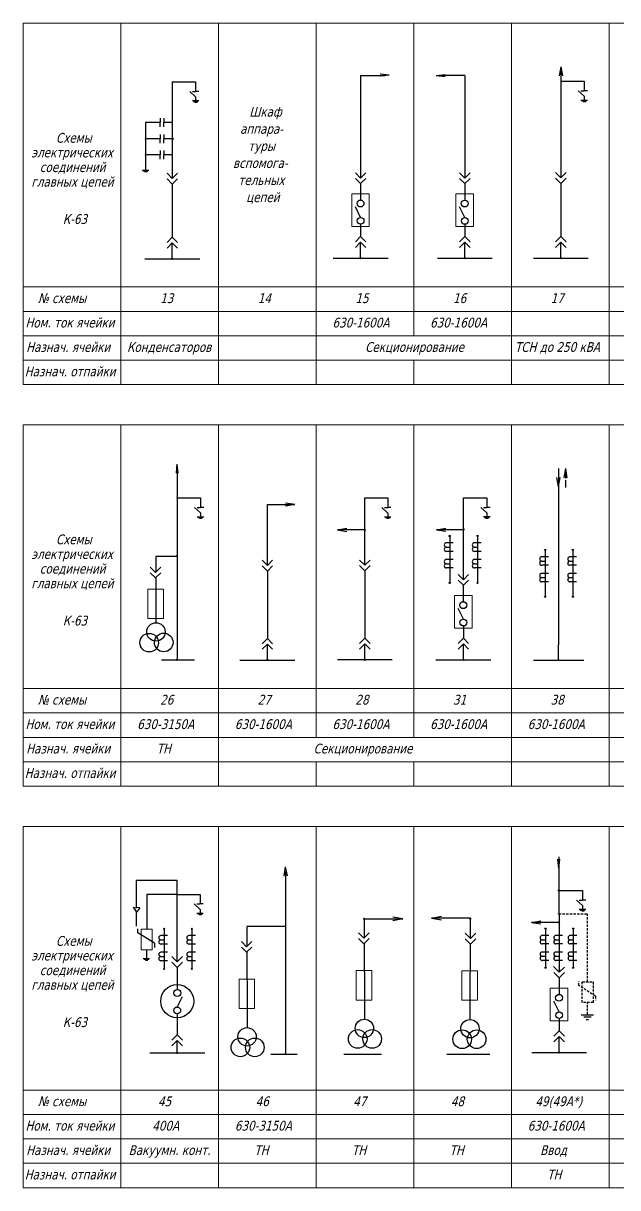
# Model space of a CAD drawing. Header units: millimetres. Extents: x -921 to 41389, y -8091 to 10490.
# Drawn here: x 40772.9 to 40894.7, y 10062.3 to 10300.8 of the extents above; entities that cross this region are included whole.
import ezdxf

# ---------------------------------------------------------------- set-up
doc = ezdxf.new("R2010")
doc.units = ezdxf.units.MM
for name, pattern in [('HIDDENX2', [0.75, 0.5, -0.25]), ('K5LT_BASIC', [0]), ('K5LT_THIN', [0])]:
    doc.linetypes.add(name, pattern=pattern)
doc.layers.add('LAYER0VIEW0', color=7, linetype='Continuous')
doc.styles.get("Standard").update_dxf_attribs({"font": 'TAHOMA.TTF', "oblique": 15})

msp = doc.modelspace()

# ---------------------------------------------------------------- linework, layer by layer
at = {"color": 7, "lineweight": 18}
for p, q in [((40772.888, 10300.781), (40772.888, 10226.781)), ((40772.888, 10300.781), (40792.888, 10300.781)), ((40772.888, 10300.781), (40792.888, 10300.781)), ((40772.888, 10246.781), (40772.888, 10300.781)), ((40792.888, 10300.781), (40792.888, 10246.781)), ((40792.888, 10300.781), (40792.888, 10226.781)), ((40792.888, 10300.781), (40812.888, 10300.781)), ((40792.888, 10300.781), (40812.888, 10300.781)), ((40792.888, 10246.781), (40792.888, 10300.781)), ((40812.888, 10300.781), (40812.888, 10246.781)), ((40812.888, 10300.781), (40812.888, 10226.781)), ((40812.888, 10300.781), (40832.888, 10300.781)), ((40812.888, 10300.781), (40832.888, 10300.781)), ((40812.888, 10246.781), (40812.888, 10300.781)), ((40832.888, 10300.781), (40832.888, 10246.781)), ((40832.888, 10300.781), (40832.888, 10226.781)), ((40832.888, 10300.781), (40852.888, 10300.781)), ((40832.888, 10300.781), (40852.888, 10300.781)), ((40832.888, 10246.781), (40832.888, 10300.781)), ((40852.888, 10300.781), (40852.888, 10246.781)), ((40852.888, 10300.781), (40852.888, 10236.781)), ((40852.888, 10300.781), (40872.888, 10300.781)), ((40852.888, 10300.781), (40872.888, 10300.781)), ((40852.888, 10246.781), (40852.888, 10300.781)), ((40872.888, 10300.781), (40872.888, 10246.781)), ((40872.888, 10300.781), (40872.888, 10226.781)), ((40872.888, 10300.781), (40892.888, 10300.781)), ((40872.888, 10300.781), (40892.888, 10300.781)), ((40872.888, 10246.781), (40872.888, 10300.781)), ((40892.888, 10300.781), (40892.888, 10246.781)), ((40892.888, 10300.781), (40892.888, 10226.781)), ((40892.888, 10300.781), (40912.888, 10300.781)), ((40892.888, 10300.781), (40912.888, 10300.781)), ((40892.888, 10246.781), (40892.888, 10300.781)), ((40772.888, 10246.781), (40792.888, 10246.781)), ((40792.888, 10246.781), (40772.888, 10246.781)), ((40772.888, 10246.781), (40772.888, 10237.801)), ((40772.888, 10246.781), (41012.888, 10246.781)), ((40792.888, 10237.801), (40792.888, 10246.781)), ((40792.888, 10246.781), (40812.888, 10246.781)), ((40812.888, 10246.781), (40792.888, 10246.781)), ((40792.888, 10246.781), (40792.888, 10237.801)), ((40812.888, 10237.801), (40812.888, 10246.781)), ((40812.888, 10246.781), (40832.888, 10246.781)), ((40832.888, 10246.781), (40812.888, 10246.781)), ((40812.888, 10246.781), (40812.888, 10237.801)), ((40832.888, 10237.801), (40832.888, 10246.781)), ((40832.888, 10246.781), (40852.888, 10246.781)), ((40852.888, 10246.781), (40832.888, 10246.781)), ((40832.888, 10246.781), (40832.888, 10237.801)), ((40852.888, 10237.801), (40852.888, 10246.781)), ((40852.888, 10246.781), (40872.888, 10246.781)), ((40872.888, 10246.781), (40852.888, 10246.781)), ((40852.888, 10246.781), (40852.888, 10237.801)), ((40872.888, 10237.801), (40872.888, 10246.781)), ((40872.888, 10246.781), (40892.888, 10246.781)), ((40892.888, 10246.781), (40872.888, 10246.781)), ((40872.888, 10246.781), (40872.888, 10237.801)), ((40892.888, 10237.801), (40892.888, 10246.781)), ((40892.888, 10246.781), (40912.888, 10246.781)), ((40912.888, 10246.781), (40892.888, 10246.781)), ((40892.888, 10246.781), (40892.888, 10237.801)), ((40772.888, 10241.781), (40792.888, 10241.781)), ((40792.888, 10241.781), (40772.888, 10241.781)), ((40772.888, 10241.781), (41012.888, 10241.781)), ((40772.888, 10236.781), (40792.888, 10236.781)), ((40792.888, 10236.781), (40772.888, 10236.781)), ((40772.888, 10236.781), (41012.888, 10236.781)), ((40772.888, 10231.781), (40792.888, 10231.781)), ((40792.888, 10231.781), (40772.888, 10231.781)), ((40772.888, 10231.781), (41012.888, 10231.781)), ((40852.888, 10231.781), (40852.888, 10226.781)), ((40772.888, 10226.781), (40792.888, 10226.781)), ((40792.888, 10226.781), (40772.888, 10226.781)), ((40772.888, 10226.781), (41012.888, 10226.781)), ((40772.888, 10218.542), (40772.888, 10144.542)), ((40772.888, 10218.542), (40792.888, 10218.542)), ((40772.888, 10218.542), (40792.888, 10218.542)), ((40772.888, 10164.542), (40772.888, 10218.542)), ((40792.888, 10144.542), (40792.888, 10218.542)), ((40792.888, 10218.542), (40812.888, 10218.542)), ((40792.888, 10218.542), (40812.888, 10218.542)), ((40812.888, 10218.542), (40832.888, 10218.542)), ((40812.888, 10218.542), (40832.888, 10218.542)), ((40812.888, 10218.542), (40812.888, 10164.542)), ((40812.888, 10218.542), (40812.888, 10144.542)), ((40812.888, 10218.542), (40832.888, 10218.542)), ((40812.888, 10218.542), (40832.888, 10218.542)), ((40812.888, 10164.542), (40812.888, 10218.542)), ((40832.888, 10218.542), (40852.888, 10218.542)), ((40832.888, 10218.542), (40852.888, 10218.542)), ((40832.888, 10218.542), (40832.888, 10164.542)), ((40832.888, 10218.542), (40832.888, 10154.542)), ((40832.888, 10218.542), (40852.888, 10218.542)), ((40832.888, 10218.542), (40852.888, 10218.542)), ((40832.888, 10164.542), (40832.888, 10218.542)), ((40852.888, 10218.542), (40872.888, 10218.542)), ((40852.888, 10218.542), (40872.888, 10218.542)), ((40852.888, 10218.542), (40852.888, 10164.542)), ((40852.888, 10218.542), (40852.888, 10154.542)), ((40852.888, 10218.542), (40872.888, 10218.542)), ((40852.888, 10218.542), (40872.888, 10218.542)), ((40852.888, 10164.542), (40852.888, 10218.542)), ((40872.888, 10218.542), (40872.888, 10164.542)), ((40872.888, 10218.542), (40872.888, 10144.542)), ((40872.888, 10218.542), (40892.888, 10218.542)), ((40872.888, 10218.542), (40892.888, 10218.542)), ((40872.888, 10164.542), (40872.888, 10218.542)), ((40892.888, 10218.542), (40892.888, 10164.542)), ((40892.888, 10218.542), (40892.888, 10144.542)), ((40892.888, 10218.542), (40912.888, 10218.542)), ((40892.888, 10218.542), (40912.888, 10218.542)), ((40892.888, 10164.542), (40892.888, 10218.542)), ((40772.888, 10164.542), (40792.888, 10164.542)), ((40792.888, 10164.542), (40772.888, 10164.542)), ((40772.888, 10164.542), (40772.888, 10155.563)), ((40772.888, 10164.542), (41012.888, 10164.542)), ((40772.888, 10159.542), (40792.888, 10159.542)), ((40792.888, 10159.542), (40772.888, 10159.542)), ((40772.888, 10159.542), (41012.888, 10159.542)), ((40772.888, 10154.542), (40792.888, 10154.542)), ((40792.888, 10154.542), (40772.888, 10154.542)), ((40772.888, 10154.542), (41012.888, 10154.542)), ((40772.888, 10149.542), (40792.888, 10149.542)), ((40792.888, 10149.542), (40772.888, 10149.542)), ((40772.888, 10149.542), (41012.888, 10149.542)), ((40832.888, 10149.542), (40832.888, 10144.542)), ((40852.888, 10149.542), (40852.888, 10144.542)), ((40772.888, 10144.542), (40792.888, 10144.542)), ((40792.888, 10144.542), (40772.888, 10144.542)), ((40772.888, 10144.542), (41012.888, 10144.542)), ((40772.888, 10136.304), (40772.888, 10062.304)), ((40772.888, 10136.304), (40792.888, 10136.304)), ((40772.888, 10136.304), (40792.888, 10136.304)), ((40772.888, 10082.304), (40772.888, 10136.304)), ((40772.888, 10136.304), (41012.888, 10136.304)), ((40792.888, 10062.304), (40792.888, 10136.304)), ((40792.888, 10136.304), (40812.888, 10136.304)), ((40792.888, 10136.304), (40812.888, 10136.304)), ((40812.888, 10136.304), (40832.888, 10136.304)), ((40812.888, 10136.304), (40832.888, 10136.304)), ((40812.888, 10136.304), (40812.888, 10062.304)), ((40832.888, 10136.304), (40852.888, 10136.304)), ((40832.888, 10136.304), (40852.888, 10136.304)), ((40832.888, 10136.304), (40832.888, 10062.304)), ((40852.888, 10136.304), (40872.888, 10136.304)), ((40852.888, 10136.304), (40872.888, 10136.304)), ((40852.888, 10136.304), (40852.888, 10062.304)), ((40872.888, 10136.304), (40892.888, 10136.304)), ((40872.888, 10136.304), (40892.888, 10136.304)), ((40872.888, 10136.304), (40872.888, 10062.304)), ((40892.888, 10136.304), (40892.888, 10062.304)), ((40772.888, 10082.304), (40792.888, 10082.304)), ((40792.888, 10082.304), (40772.888, 10082.304)), ((40772.888, 10082.304), (40772.888, 10073.324)), ((40772.888, 10082.304), (41012.888, 10082.304)), ((40772.888, 10077.304), (40792.888, 10077.304)), ((40792.888, 10077.304), (40772.888, 10077.304)), ((40772.888, 10077.304), (41012.888, 10077.304)), ((40772.888, 10072.304), (40792.888, 10072.304)), ((40792.888, 10072.304), (40772.888, 10072.304)), ((40772.888, 10072.304), (41012.888, 10072.304)), ((40772.888, 10067.304), (40792.888, 10067.304)), ((40792.888, 10067.304), (40772.888, 10067.304)), ((40772.888, 10067.304), (41012.888, 10067.304)), ((40772.888, 10062.304), (40792.888, 10062.304)), ((40792.888, 10062.304), (40772.888, 10062.304)), ((40772.888, 10062.304), (41012.888, 10062.304))]:
    msp.add_line(p, q, dxfattribs=at)
at = {"layer": 'LAYER0VIEW0', "color": 7, "linetype": 'K5LT_BASIC'}
for p, q in [((40847.823, 10290.125), (40846.006, 10290.332)), ((40857.481, 10290.091), (40859.298, 10290.298)), ((40883.018, 10291.876), (40882.698, 10290.01)), ((40883.018, 10291.876), (40883, 10269.129)), ((40883.018, 10291.876), (40883.336, 10290.01)), ((40803.403, 10288.784), (40803.403, 10269)), ((40803.403, 10288.784), (40808.196, 10288.784)), ((40808.196, 10288.784), (40808.196, 10286.837)), ((40841.982, 10290.114), (40846.974, 10290.114)), ((40841.982, 10290.114), (40841.982, 10269.112)), ((40847.823, 10290.125), (40846.004, 10289.939)), ((40857.481, 10290.091), (40859.3, 10289.905)), ((40863.322, 10290.08), (40858.33, 10290.08)), ((40863.322, 10290.08), (40863.322, 10269.105)), ((40883, 10288.913), (40887.793, 10288.913)), ((40887.793, 10288.913), (40887.793, 10286.965)), ((40808.196, 10285.697), (40806.986, 10286.837)), ((40807.531, 10286.837), (40808.196, 10286.837)), ((40808.861, 10286.837), (40808.196, 10286.837)), ((40808.196, 10285.697), (40808.196, 10284.937)), ((40887.793, 10285.825), (40886.583, 10286.965)), ((40887.128, 10286.965), (40887.793, 10286.965)), ((40888.458, 10286.965), (40887.793, 10286.965)), ((40887.793, 10285.825), (40887.793, 10285.065)), ((40807.531, 10284.937), (40808.861, 10284.937)), ((40807.741, 10284.787), (40808.676, 10284.787)), ((40808.023, 10284.627), (40808.51, 10284.627)), ((40887.128, 10285.065), (40888.458, 10285.065)), ((40887.338, 10284.916), (40888.273, 10284.916)), ((40887.62, 10284.756), (40888.106, 10284.756)), ((40800.941, 10281.361), (40800.941, 10280.471)), ((40801.676, 10281.361), (40801.676, 10280.471)), ((40800.941, 10280.471), (40797.921, 10280.471)), ((40797.921, 10280.471), (40797.921, 10270.703)), ((40800.941, 10279.58), (40800.941, 10280.471)), ((40803.403, 10280.471), (40801.676, 10280.471)), ((40801.676, 10279.58), (40801.676, 10280.471)), ((40800.941, 10277.107), (40797.921, 10277.107)), ((40800.941, 10277.998), (40800.941, 10277.107)), ((40800.941, 10276.217), (40800.941, 10277.107)), ((40801.676, 10277.998), (40801.676, 10277.107)), ((40803.403, 10277.107), (40801.676, 10277.107)), ((40801.676, 10276.217), (40801.676, 10277.107)), ((40800.941, 10273.85), (40797.921, 10273.85)), ((40800.941, 10274.74), (40800.941, 10273.85)), ((40800.941, 10272.959), (40800.941, 10273.85)), ((40801.676, 10274.74), (40801.676, 10273.85)), ((40803.403, 10273.85), (40801.676, 10273.85)), ((40801.676, 10272.959), (40801.676, 10273.85)), ((40797.256, 10270.703), (40798.586, 10270.703)), ((40797.467, 10270.553), (40798.402, 10270.553)), ((40797.748, 10270.393), (40798.235, 10270.393)), ((40803.421, 10268.982), (40802.344, 10270.06)), ((40803.421, 10267.832), (40802.344, 10268.91)), ((40803.421, 10268.982), (40804.499, 10270.06)), ((40803.421, 10267.832), (40804.499, 10268.91)), ((40842, 10269.094), (40840.922, 10270.172)), ((40842, 10267.944), (40840.922, 10269.022)), ((40842, 10269.094), (40843.077, 10270.172)), ((40842, 10267.944), (40843.077, 10269.022)), ((40863.34, 10269.087), (40862.262, 10270.165)), ((40863.34, 10267.938), (40862.262, 10269.016)), ((40863.34, 10269.087), (40864.418, 10270.165)), ((40863.34, 10267.938), (40864.418, 10269.016)), ((40883.018, 10269.111), (40881.94, 10270.188)), ((40883.018, 10267.961), (40881.94, 10269.039)), ((40883.018, 10269.111), (40884.096, 10270.188)), ((40883.018, 10267.961), (40884.096, 10269.039)), ((40803.403, 10267.85), (40803.421, 10259.509)), ((40841.982, 10267.962), (40841.982, 10264.582)), ((40863.322, 10267.956), (40863.322, 10264.576)), ((40883, 10267.979), (40883.018, 10259.638)), ((40842, 10261.001), (40840.922, 10263.167)), ((40863.34, 10260.994), (40862.262, 10263.16)), ((40803.421, 10259.509), (40803.421, 10256.98)), ((40842, 10259.621), (40842, 10257.092)), ((40863.34, 10259.615), (40863.34, 10257.086)), ((40883.018, 10259.638), (40883.018, 10257.109)), ((40803.421, 10256.98), (40802.344, 10255.903)), ((40803.421, 10256.98), (40804.499, 10255.903)), ((40842, 10257.092), (40840.922, 10256.014)), ((40842, 10257.092), (40843.077, 10256.014)), ((40863.34, 10257.086), (40862.262, 10256.008)), ((40863.34, 10257.086), (40864.418, 10256.008)), ((40883.018, 10257.109), (40881.94, 10256.031)), ((40883.018, 10257.109), (40884.096, 10256.031)), ((40803.421, 10255.831), (40802.344, 10254.753)), ((40803.421, 10252.554), (40803.421, 10255.831)), ((40803.421, 10255.831), (40804.499, 10254.753)), ((40842, 10255.943), (40840.922, 10254.865)), ((40842, 10252.666), (40842, 10255.943)), ((40842, 10255.943), (40843.077, 10254.865)), ((40863.34, 10255.936), (40862.262, 10254.858)), ((40863.34, 10252.66), (40863.34, 10255.936)), ((40863.34, 10255.936), (40864.418, 10254.858)), ((40883.018, 10255.959), (40881.94, 10254.882)), ((40883.018, 10252.683), (40883.018, 10255.959)), ((40883.018, 10255.959), (40884.096, 10254.882)), ((40797.803, 10252.554), (40809.04, 10252.554)), ((40836.381, 10252.666), (40847.618, 10252.666)), ((40857.721, 10252.66), (40868.958, 10252.66)), ((40877.4, 10252.683), (40888.637, 10252.683)), ((40804.379, 10210.488), (40804.183, 10208.67)), ((40804.379, 10210.488), (40804.388, 10206.952)), ((40804.379, 10210.488), (40804.575, 10208.67)), ((40882.53, 10209.63), (40882.548, 10173.476)), ((40883.954, 10209.57), (40883.633, 10207.704)), ((40883.954, 10209.57), (40884.271, 10207.704)), ((40883.954, 10209.57), (40883.954, 10207.584)), ((40804.388, 10207.05), (40804.388, 10170.403)), ((40882.53, 10205.898), (40882.209, 10207.763)), ((40882.53, 10205.898), (40882.848, 10207.764)), ((40883.954, 10207.23), (40883.954, 10205.695)), ((40804.388, 10203.576), (40809.181, 10203.576)), ((40809.181, 10203.576), (40809.181, 10201.628)), ((40822.902, 10189.753), (40822.902, 10202.211)), ((40822.902, 10202.211), (40828.52, 10202.211)), ((40828.52, 10202.211), (40826.615, 10202.532)), ((40828.52, 10202.211), (40826.615, 10201.89)), ((40842.875, 10189.774), (40842.875, 10203.569)), ((40842.875, 10203.569), (40847.549, 10203.569)), ((40847.549, 10203.569), (40847.549, 10201.622)), ((40863.029, 10203.586), (40863.029, 10186.848)), ((40863.047, 10203.586), (40867.839, 10203.586)), ((40867.839, 10203.586), (40867.839, 10201.638)), ((40809.181, 10200.488), (40807.971, 10201.628)), ((40808.516, 10201.628), (40809.181, 10201.628)), ((40808.516, 10199.728), (40809.846, 10199.728)), ((40809.846, 10201.628), (40809.181, 10201.628)), ((40809.181, 10200.488), (40809.181, 10199.728)), ((40847.549, 10200.482), (40846.34, 10201.622)), ((40846.884, 10201.622), (40847.549, 10201.622)), ((40846.884, 10199.722), (40848.214, 10199.722)), ((40848.214, 10201.622), (40847.549, 10201.622)), ((40847.549, 10200.482), (40847.549, 10199.722)), ((40867.839, 10200.498), (40866.63, 10201.638)), ((40867.174, 10201.638), (40867.839, 10201.638)), ((40867.174, 10199.738), (40868.504, 10199.738)), ((40868.504, 10201.638), (40867.839, 10201.638)), ((40867.839, 10200.498), (40867.839, 10199.738)), ((40808.726, 10199.579), (40809.661, 10199.579)), ((40809.008, 10199.418), (40809.495, 10199.418)), ((40837.257, 10197.041), (40839.161, 10197.362)), ((40847.094, 10199.572), (40848.029, 10199.572)), ((40847.376, 10199.412), (40847.863, 10199.412)), ((40857.547, 10197.057), (40859.452, 10197.378)), ((40867.385, 10199.588), (40868.32, 10199.588)), ((40867.666, 10199.428), (40868.153, 10199.428)), ((40842.875, 10197.041), (40837.257, 10197.041)), ((40837.257, 10197.041), (40839.161, 10196.72)), ((40863.029, 10197.057), (40857.547, 10197.057)), ((40857.547, 10197.057), (40859.452, 10196.736)), ((40860.254, 10195.776), (40860.254, 10186.198)), ((40865.93, 10195.776), (40865.93, 10186.198)), ((40860.934, 10194.389), (40859.574, 10194.389)), ((40859.574, 10193.51), (40860.189, 10193.51)), ((40860.934, 10192.631), (40859.574, 10192.631)), ((40866.675, 10194.389), (40865.315, 10194.389)), ((40865.315, 10193.51), (40865.93, 10193.51)), ((40866.675, 10192.631), (40865.315, 10192.631)), ((40879.802, 10192.915), (40879.802, 10183.336)), ((40885.479, 10192.915), (40885.479, 10183.336)), ((40800.014, 10191.628), (40804.27, 10191.628)), ((40800.014, 10191.509), (40800.014, 10188.371)), ((40822.902, 10189.753), (40821.824, 10190.831)), ((40822.902, 10189.753), (40823.979, 10190.831)), ((40842.875, 10189.774), (40841.797, 10190.852)), ((40842.875, 10189.774), (40843.953, 10190.852)), ((40860.934, 10190.987), (40859.574, 10190.987)), ((40866.675, 10190.987), (40865.315, 10190.987)), ((40880.483, 10191.527), (40879.122, 10191.527)), ((40879.122, 10190.648), (40879.738, 10190.648)), ((40886.224, 10191.527), (40884.864, 10191.527)), ((40884.864, 10190.648), (40885.479, 10190.648)), ((40799.972, 10188.329), (40798.895, 10189.407)), ((40799.972, 10187.179), (40798.895, 10188.257)), ((40799.972, 10188.329), (40801.05, 10189.407)), ((40799.972, 10187.179), (40801.05, 10188.257)), ((40822.902, 10188.604), (40821.824, 10189.682)), ((40822.902, 10188.604), (40823.979, 10189.682)), ((40822.902, 10188.604), (40822.902, 10174.802)), ((40842.875, 10188.625), (40841.797, 10189.703)), ((40842.875, 10188.625), (40843.953, 10189.703)), ((40842.875, 10188.625), (40842.875, 10174.823)), ((40859.574, 10190.108), (40860.189, 10190.108)), ((40860.934, 10189.229), (40859.574, 10189.229)), ((40863.047, 10186.83), (40861.969, 10187.907)), ((40863.047, 10186.83), (40864.125, 10187.907)), ((40865.315, 10190.108), (40865.93, 10190.108)), ((40866.675, 10189.229), (40865.315, 10189.229)), ((40880.483, 10189.769), (40879.122, 10189.769)), ((40880.483, 10188.125), (40879.122, 10188.125)), ((40886.224, 10189.769), (40884.864, 10189.769)), ((40886.224, 10188.125), (40884.864, 10188.125)), ((40800.014, 10187.221), (40800.066, 10178.757)), ((40863.047, 10185.68), (40861.969, 10186.758)), ((40863.029, 10185.698), (40863.029, 10182.318)), ((40863.047, 10185.68), (40864.125, 10186.758)), ((40879.122, 10187.246), (40879.738, 10187.246)), ((40880.483, 10186.367), (40879.122, 10186.367)), ((40884.864, 10187.246), (40885.479, 10187.246)), ((40886.224, 10186.367), (40884.864, 10186.367)), ((40863.047, 10178.736), (40861.969, 10180.903)), ((40800.066, 10178.757), (40800.066, 10178.015)), ((40863.047, 10177.357), (40863.047, 10174.828)), ((40822.902, 10174.802), (40821.824, 10173.724)), ((40822.902, 10173.652), (40821.824, 10172.574)), ((40822.902, 10174.802), (40823.979, 10173.724)), ((40822.902, 10170.376), (40822.902, 10173.652)), ((40822.902, 10173.652), (40823.979, 10172.574)), ((40842.875, 10174.823), (40841.797, 10173.745)), ((40842.875, 10173.673), (40841.797, 10172.596)), ((40842.875, 10174.823), (40843.953, 10173.745)), ((40842.875, 10170.397), (40842.875, 10173.673)), ((40842.875, 10173.673), (40843.953, 10172.596)), ((40863.047, 10174.828), (40861.969, 10173.75)), ((40863.047, 10173.678), (40861.969, 10172.601)), ((40863.047, 10174.828), (40864.125, 10173.75)), ((40863.047, 10170.402), (40863.047, 10173.678)), ((40863.047, 10173.678), (40864.125, 10172.601)), ((40882.548, 10170.346), (40882.548, 10173.476)), ((40801.194, 10170.404), (40807.971, 10170.404)), ((40817.283, 10170.376), (40828.52, 10170.376)), ((40848.494, 10170.397), (40837.257, 10170.397)), ((40857.428, 10170.402), (40868.666, 10170.402)), ((40877.384, 10170.346), (40887.712, 10170.346)), ((40882.596, 10127.778), (40882.399, 10129.595)), ((40882.596, 10127.778), (40882.792, 10129.595)), ((40882.616, 10130.037), (40882.671, 10106.418)), ((40826.508, 10128.002), (40826.297, 10126.121)), ((40826.508, 10128.002), (40826.934, 10126.158)), ((40826.626, 10126.988), (40826.626, 10089.69)), ((40796.031, 10125.202), (40796.031, 10119.692)), ((40804.431, 10125.202), (40796.031, 10125.202)), ((40804.431, 10108.557), (40804.431, 10125.202)), ((40804.431, 10122.382), (40798.168, 10122.382)), ((40798.168, 10122.382), (40798.168, 10115.268)), ((40798.168, 10122.382), (40798.168, 10115.268)), ((40804.431, 10122.382), (40809.105, 10122.382)), ((40809.105, 10122.382), (40809.105, 10120.434)), ((40882.671, 10123.174), (40887.464, 10123.174)), ((40887.464, 10120.086), (40886.255, 10121.226)), ((40886.799, 10121.226), (40887.464, 10121.226)), ((40887.464, 10123.174), (40887.464, 10121.226)), ((40888.129, 10121.226), (40887.464, 10121.226)), ((40795.408, 10119.749), (40796.116, 10118.754)), ((40795.408, 10119.749), (40796.116, 10118.754)), ((40795.474, 10119.65), (40796.182, 10119.692)), ((40795.474, 10119.65), (40796.182, 10119.692)), ((40796.739, 10119.65), (40796.031, 10119.692)), ((40796.739, 10119.65), (40796.031, 10118.655)), ((40796.031, 10118.655), (40796.031, 10115.893)), ((40809.105, 10119.294), (40807.895, 10120.434)), ((40808.44, 10120.434), (40809.105, 10120.434)), ((40809.77, 10120.434), (40809.105, 10120.434)), ((40809.105, 10119.294), (40809.105, 10118.534)), ((40886.799, 10119.326), (40888.129, 10119.326)), ((40887.009, 10119.176), (40887.944, 10119.176)), ((40887.291, 10119.016), (40887.778, 10119.016)), ((40887.464, 10120.086), (40887.464, 10119.326)), ((40808.44, 10118.534), (40809.77, 10118.534)), ((40808.65, 10118.385), (40809.585, 10118.385)), ((40808.932, 10118.225), (40809.418, 10118.225)), ((40842.71, 10117.355), (40842.71, 10113.437)), ((40842.71, 10117.355), (40850.653, 10117.355)), ((40850.653, 10117.355), (40848.593, 10117.732)), ((40850.653, 10117.355), (40848.593, 10116.978)), ((40856.509, 10117.535), (40858.57, 10117.912)), ((40864.452, 10117.535), (40856.509, 10117.535)), ((40856.509, 10117.535), (40858.57, 10117.158)), ((40864.452, 10117.417), (40864.452, 10113.38)), ((40876.998, 10116.645), (40878.903, 10116.966)), ((40882.616, 10116.645), (40876.998, 10116.645)), ((40876.998, 10116.645), (40878.903, 10116.324)), ((40799.74, 10112.369), (40796.356, 10114.529)), ((40796.372, 10114.515), (40796.372, 10115.324)), ((40802.436, 10113.944), (40801.076, 10113.944)), ((40801.756, 10115.332), (40801.756, 10107.135)), ((40808.177, 10113.944), (40806.817, 10113.944)), ((40807.432, 10115.332), (40807.432, 10107.135)), ((40818.683, 10115.865), (40826.626, 10115.865)), ((40818.683, 10115.747), (40818.683, 10111.71)), ((40842.668, 10113.395), (40841.591, 10114.473)), ((40842.668, 10113.395), (40843.746, 10114.473)), ((40864.494, 10113.338), (40863.417, 10114.416)), ((40864.494, 10113.338), (40865.572, 10114.416)), ((40880.558, 10113.977), (40879.198, 10113.977)), ((40879.878, 10115.364), (40879.878, 10107.354)), ((40883.361, 10113.977), (40882.001, 10113.977)), ((40886.3, 10113.977), (40884.939, 10113.977)), ((40885.555, 10115.364), (40885.555, 10107.354)), ((40799.74, 10112.369), (40799.74, 10111.531)), ((40801.076, 10113.065), (40801.691, 10113.065)), ((40802.436, 10112.186), (40801.076, 10112.186)), ((40806.817, 10113.065), (40807.432, 10113.065)), ((40808.177, 10112.186), (40806.817, 10112.186)), ((40818.642, 10111.669), (40817.564, 10112.746)), ((40818.642, 10110.519), (40817.564, 10111.597)), ((40818.642, 10111.669), (40819.719, 10112.746)), ((40818.642, 10110.519), (40819.719, 10111.597)), ((40842.668, 10112.246), (40841.591, 10113.323)), ((40842.668, 10112.246), (40843.746, 10113.323)), ((40842.71, 10112.288), (40842.762, 10100.643)), ((40864.494, 10112.189), (40863.417, 10113.266)), ((40864.452, 10112.231), (40864.401, 10100.585)), ((40864.494, 10112.189), (40865.572, 10113.266)), ((40879.198, 10113.098), (40879.814, 10113.098)), ((40880.558, 10112.219), (40879.198, 10112.219)), ((40882.001, 10113.098), (40882.616, 10113.098)), ((40883.361, 10112.219), (40882.001, 10112.219)), ((40884.939, 10113.098), (40885.555, 10113.098)), ((40886.3, 10112.219), (40884.939, 10112.219)), ((40797.436, 10109.234), (40798.766, 10109.234)), ((40797.646, 10109.085), (40798.581, 10109.085)), ((40798.106, 10111.054), (40798.101, 10109.234)), ((40802.436, 10110.542), (40801.076, 10110.542)), ((40801.076, 10109.663), (40801.691, 10109.663)), ((40804.431, 10108.557), (40803.353, 10109.635)), ((40804.431, 10108.557), (40805.509, 10109.635)), ((40808.177, 10110.542), (40806.817, 10110.542)), ((40806.817, 10109.663), (40807.432, 10109.663)), ((40818.683, 10110.561), (40818.735, 10098.916)), ((40880.558, 10110.575), (40879.198, 10110.575)), ((40879.198, 10109.696), (40879.814, 10109.696)), ((40883.361, 10110.575), (40882.001, 10110.575)), ((40882.001, 10109.696), (40882.616, 10109.696)), ((40886.3, 10110.575), (40884.939, 10110.575)), ((40884.939, 10109.696), (40885.555, 10109.696)), ((40797.928, 10108.924), (40798.414, 10108.924)), ((40802.436, 10108.784), (40801.076, 10108.784)), ((40804.431, 10107.407), (40803.353, 10108.485)), ((40804.431, 10107.407), (40805.509, 10108.485)), ((40804.431, 10107.407), (40804.431, 10102.887)), ((40808.177, 10108.784), (40806.817, 10108.784)), ((40880.558, 10108.817), (40879.198, 10108.817)), ((40882.671, 10106.418), (40881.508, 10107.594)), ((40883.361, 10108.817), (40882.001, 10108.817)), ((40882.671, 10106.418), (40883.749, 10107.495)), ((40886.3, 10108.817), (40884.939, 10108.817)), ((40882.671, 10105.268), (40881.594, 10106.346)), ((40882.653, 10105.286), (40882.653, 10101.906)), ((40882.671, 10105.268), (40883.749, 10106.346)), ((40804.431, 10099.305), (40805.509, 10101.471)), ((40842.762, 10100.643), (40842.762, 10096.811)), ((40864.401, 10100.585), (40864.401, 10096.754)), ((40882.671, 10098.324), (40881.594, 10100.491)), ((40804.431, 10097.926), (40804.431, 10093.605)), ((40818.735, 10098.916), (40818.735, 10095.084)), ((40887.214, 10097.741), (40889.714, 10097.741)), ((40889.214, 10097.241), (40887.714, 10097.241)), ((40882.671, 10096.945), (40882.671, 10094.416)), ((40888.214, 10096.741), (40888.714, 10096.741)), ((40804.431, 10093.605), (40803.353, 10092.527)), ((40804.431, 10092.456), (40803.353, 10091.378)), ((40804.431, 10093.605), (40805.509, 10092.527)), ((40804.431, 10092.456), (40805.509, 10091.378)), ((40804.431, 10089.894), (40804.431, 10092.456)), ((40882.671, 10094.416), (40881.594, 10093.338)), ((40882.671, 10093.266), (40881.594, 10092.189)), ((40882.671, 10094.416), (40883.749, 10093.338)), ((40882.671, 10089.99), (40882.671, 10093.266)), ((40882.671, 10093.266), (40883.749, 10092.189)), ((40877.053, 10089.99), (40888.29, 10089.99)), ((40798.812, 10089.894), (40810.049, 10089.894)), ((40823.603, 10089.686), (40828.995, 10089.686)), ((40838.546, 10089.686), (40846.285, 10089.686)), ((40859.687, 10089.686), (40868.453, 10089.686))]:
    msp.add_line(p, q, dxfattribs=at)
at = {"layer": 'LAYER0VIEW0', "color": 7, "linetype": 'K5LT_BASIC', "lineweight": 18}
for p, q in [((40840.188, 10265.863), (40843.776, 10265.863)), ((40840.188, 10259.174), (40840.188, 10265.863)), ((40843.776, 10265.863), (40843.776, 10259.174)), ((40861.528, 10265.856), (40865.116, 10265.856)), ((40861.528, 10259.167), (40861.528, 10265.856)), ((40865.116, 10265.856), (40865.116, 10259.167)), ((40843.776, 10259.174), (40840.188, 10259.174)), ((40865.116, 10259.167), (40861.528, 10259.167)), ((40801.612, 10184.879), (40798.416, 10184.879)), ((40798.416, 10184.879), (40798.416, 10178.859)), ((40801.612, 10178.859), (40801.612, 10184.879)), ((40861.235, 10183.599), (40864.823, 10183.599)), ((40861.235, 10176.909), (40861.235, 10183.599)), ((40864.823, 10183.599), (40864.823, 10176.909)), ((40798.416, 10178.859), (40801.612, 10178.859)), ((40864.823, 10176.909), (40861.235, 10176.909)), ((40797.05, 10111.054), (40797.05, 10115.268)), ((40797.05, 10115.268), (40799.287, 10115.268)), ((40799.287, 10115.268), (40799.287, 10111.054)), ((40799.287, 10111.054), (40797.05, 10111.054)), ((40844.308, 10106.765), (40841.112, 10106.765)), ((40841.112, 10106.765), (40841.112, 10100.745)), ((40844.308, 10100.745), (40844.308, 10106.765)), ((40865.947, 10106.708), (40862.751, 10106.708)), ((40862.751, 10106.708), (40862.751, 10100.688)), ((40865.947, 10100.688), (40865.947, 10106.708)), ((40820.281, 10105.039), (40817.086, 10105.039)), ((40817.086, 10105.039), (40817.086, 10099.018)), ((40820.281, 10099.018), (40820.281, 10105.039)), ((40880.859, 10103.187), (40884.448, 10103.187)), ((40880.859, 10096.497), (40880.859, 10103.187)), ((40884.448, 10103.187), (40884.448, 10096.497)), ((40841.112, 10100.745), (40844.308, 10100.745)), ((40862.751, 10100.688), (40865.947, 10100.688)), ((40817.086, 10099.018), (40820.281, 10099.018)), ((40884.448, 10096.497), (40880.859, 10096.497))]:
    msp.add_line(p, q, dxfattribs=at)
at = {"layer": 'LAYER0VIEW0', "color": 7, "linetype": 'HIDDENX2'}
for p, q in [((40882.616, 10118.411), (40888.464, 10118.411)), ((40888.464, 10104.455), (40888.464, 10118.414)), ((40886.73, 10103.702), (40886.73, 10104.511)), ((40887.408, 10100.241), (40887.408, 10104.455)), ((40887.408, 10104.455), (40889.645, 10104.455)), ((40889.645, 10104.455), (40889.645, 10100.241)), ((40890.098, 10101.556), (40886.714, 10103.716)), ((40889.645, 10100.241), (40887.408, 10100.241)), ((40888.464, 10097.741), (40888.464, 10100.241)), ((40890.098, 10101.556), (40890.098, 10100.718))]:
    msp.add_line(p, q, dxfattribs=at)
at = {"layer": 'LAYER0VIEW0', "color": 7, "linetype": 'K5LT_BASIC'}
for centre, radius in [((40803.522, 10277.107), 0.119), ((40841.982, 10263.875), 0.708), ((40863.322, 10263.868), 0.708), ((40842, 10260.311), 0.69), ((40863.34, 10260.304), 0.69), ((40842, 10252.666), 0.119), ((40863.34, 10252.66), 0.119), ((40842.875, 10197.041), 0.119), ((40860.254, 10195.776), 0.119), ((40863.029, 10197.057), 0.119), ((40865.93, 10195.776), 0.119), ((40879.802, 10192.915), 0.119), ((40885.479, 10192.915), 0.119), ((40860.254, 10186.198), 0.119), ((40865.93, 10186.198), 0.119), ((40879.802, 10183.336), 0.119), ((40885.479, 10183.336), 0.119), ((40863.029, 10181.61), 0.708), ((40863.047, 10178.047), 0.69), ((40798.674, 10173.93), 1.908), ((40800.066, 10176.135), 1.88), ((40801.664, 10173.974), 1.908), ((40804.388, 10170.403), 0.119), ((40822.902, 10170.376), 0.119), ((40842.875, 10170.397), 0.119), ((40863.047, 10170.402), 0.119), ((40882.548, 10170.346), 0.119), ((40882.618, 10123.195), 0.119), ((40842.71, 10117.355), 0.119), ((40864.452, 10117.417), 0.119), ((40882.616, 10116.645), 0.119), ((40882.616, 10118.411), 0.083), ((40801.756, 10115.332), 0.119), ((40807.432, 10115.332), 0.119), ((40879.878, 10115.364), 0.119), ((40885.555, 10115.364), 0.119), ((40801.756, 10107.135), 0.119), ((40807.432, 10107.135), 0.119), ((40879.878, 10107.354), 0.119), ((40885.555, 10107.354), 0.119), ((40804.431, 10100.506), 3.395), ((40804.449, 10102.179), 0.708), ((40882.653, 10101.198), 0.708), ((40804.431, 10098.615), 0.69), ((40882.671, 10097.635), 0.69), ((40818.735, 10093.204), 1.88), ((40842.762, 10094.931), 1.88), ((40864.401, 10094.874), 1.88), ((40817.371, 10091.043), 1.908), ((40820.333, 10091.043), 1.908), ((40841.398, 10092.77), 1.908), ((40844.36, 10092.77), 1.908), ((40862.803, 10092.713), 1.908), ((40865.765, 10092.713), 1.908), ((40804.431, 10089.894), 0.119), ((40882.671, 10089.99), 0.119)]:
    msp.add_circle(centre, radius, dxfattribs=at)
at = {"layer": 'LAYER0VIEW0', "color": 7, "linetype": 'K5LT_THIN'}
for centre in [(40803.421, 10252.554), (40883.018, 10252.683)]:
    msp.add_circle(centre, 0.119, dxfattribs=at)
at = {"layer": 'LAYER0VIEW0', "color": 7, "linetype": 'K5LT_BASIC'}
for centre in [(40859.574, 10193.949), (40859.574, 10193.07), (40865.315, 10193.949), (40865.315, 10193.07), (40859.574, 10190.547), (40865.315, 10190.547), (40879.122, 10191.088), (40879.122, 10190.209), (40884.864, 10191.088), (40884.864, 10190.209), (40859.574, 10189.668), (40865.315, 10189.668), (40879.122, 10187.686), (40884.864, 10187.686), (40879.122, 10186.807), (40884.864, 10186.807), (40801.076, 10113.505), (40806.817, 10113.505), (40879.198, 10113.537), (40882.001, 10113.537), (40884.939, 10113.537), (40801.076, 10112.626), (40806.817, 10112.626), (40879.198, 10112.658), (40882.001, 10112.658), (40884.939, 10112.658), (40801.076, 10110.103), (40801.076, 10109.224), (40806.817, 10110.103), (40806.817, 10109.224), (40879.198, 10110.135), (40879.198, 10109.256), (40882.001, 10110.135), (40882.001, 10109.256), (40884.939, 10110.135), (40884.939, 10109.256)]:
    msp.add_arc(centre, 0.44, 90, 270, dxfattribs=at)
at = {"layer": 'LAYER0VIEW0', "color": 7}
for p in [(40797.921, 10277.107), (40797.921, 10273.85), (40804.388, 10203.576), (40842.875, 10196.923), (40863.166, 10197.176), (40804.27, 10191.628), (40804.431, 10122.382), (40826.626, 10115.865), (40826.626, 10089.69)]:
    msp.add_point(p, dxfattribs=at)

# ---------------------------------------------------------------- texts
at = {"color": 7, "lineweight": 18, "oblique": 15, "width": 0.9}
for s, p in [('Шкаф ', (40819.187, 10281.658)), ('Схемы', (40779.582, 10276.322)), ('аппара-', (40817.304, 10278.158)), ('туры', (40818.951, 10274.658)), ('электрических', (40774.536, 10273.322)), ('соединений', (40776.262, 10270.322)), ('вспомога-', (40815.854, 10271.158)), ('главных цепей', (40774.536, 10267.322)), ('тельных', (40816.934, 10267.658)), ('цепей', (40818.543, 10264.158)), ('К-63', (40780.983, 10259.69)), ('  № схемы', (40774.536, 10243.482)), ('13', (40800.92, 10243.482)), ('14', (40820.92, 10243.482)), ('15', (40840.92, 10243.482)), ('16', (40860.92, 10243.482)), ('17', (40880.92, 10243.482)), ('Ном. ток ячейки', (40773.344, 10238.482)), ('630-1600А', (40836.223, 10238.482)), ('630-1600А', (40856.223, 10238.482)), ('Назнач. ячейки', (40773.493, 10233.482)), ('Конденсаторов', (40794.15, 10233.482)), ('Секционирование', (40842.927, 10233.482)), ('ТСН до 250 кВА', (40873.61, 10233.482)), ('Назнач. отпайки', (40773.195, 10228.482)), ('Схемы', (40779.582, 10194.084)), ('электрических', (40774.536, 10191.084)), ('соединений', (40776.262, 10188.084)), ('главных цепей', (40774.536, 10185.084)), ('К-63', (40780.983, 10177.451)), ('  № схемы', (40774.536, 10161.243)), ('26', (40800.92, 10161.243)), ('27', (40820.92, 10161.243)), ('28', (40840.92, 10161.243)), ('31', (40860.92, 10161.243)), ('38', (40880.92, 10161.243)), ('Ном. ток ячейки', (40773.344, 10156.243)), ('630-3150А', (40796.223, 10156.243)), ('630-1600А', (40816.223, 10156.243)), ('630-1600А', (40836.223, 10156.243)), ('630-1600А', (40856.223, 10156.243)), ('630-1600А', (40876.223, 10156.243)), ('Назнач. ячейки', (40773.493, 10151.243)), ('ТН', (40800.232, 10151.243)), ('Секционирование', (40832.365, 10151.243)), ('Назнач. отпайки', (40773.195, 10146.243)), ('Схемы', (40779.582, 10111.845)), ('электрических', (40774.536, 10108.845)), ('соединений', (40776.262, 10105.845)), ('главных цепей', (40774.536, 10102.845)), ('К-63', (40780.983, 10095.213)), ('  № схемы', (40774.536, 10079.005)), ('45', (40800.486, 10079.005)), ('46', (40820.486, 10079.005)), ('47', (40840.486, 10079.005)), ('48', (40860.486, 10079.005)), ('49(49А*)', (40877.799, 10079.005)), ('Ном. ток ячейки', (40773.344, 10074.005)), ('400А', (40799.31, 10074.005)), ('630-3150А', (40816.223, 10074.005)), ('630-1600А', (40876.223, 10074.005)), ('Назнач. ячейки', (40773.493, 10069.005)), ('Вакуумн. конт.', (40794.469, 10069.005)), ('ТН', (40820.232, 10069.005)), ('ТН', (40840.232, 10069.005)), ('ТН', (40860.232, 10069.005)), ('Ввод', (40878.78, 10069.005)), ('Назнач. отпайки', (40773.195, 10064.005)), ('ТН', (40880.232, 10064.005))]:
    msp.add_text(s, height=2, dxfattribs=at).set_placement(p)

doc.saveas('drawing.dxf')
